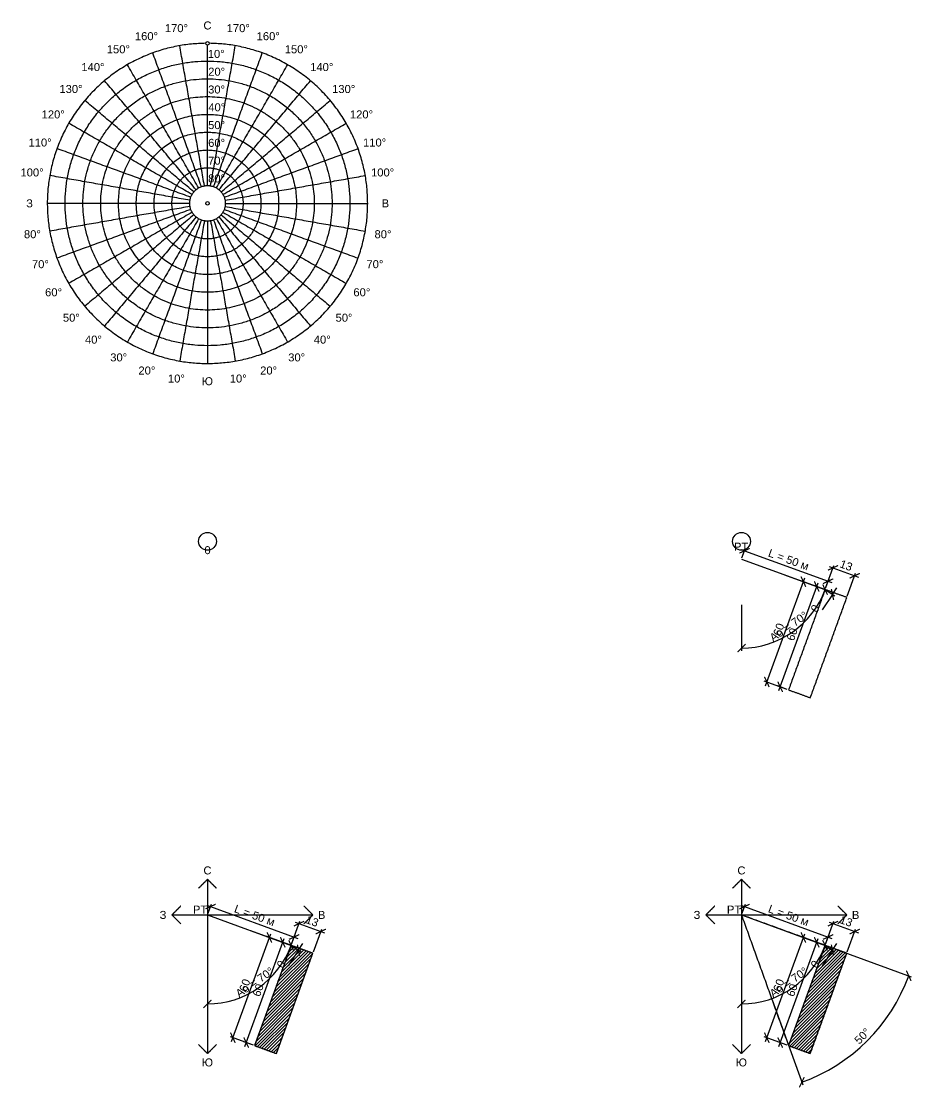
# Model space of a CAD drawing. Header units: metres. Extents: x -105 to 1000, y -497 to 102.
# Drawn here: x -105 to 396, y -497 to 102 of the extents above; entities that cross this region are included whole.
import ezdxf

# ---------------------------------------------------------------- set-up
doc = ezdxf.new("R2010")
doc.units = ezdxf.units.M
doc.layers.add('158', color=7, linetype='Continuous', true_color=0x000000)
doc.styles.add('Meters Architectural', font='arial.ttf')
doc.dimstyles.new('Meters Architectural', dxfattribs={"dimscale": 1.5, "dimtxt": 3, "dimasz": 3, "dimexe": 1, "dimexo": 0.5, "dimgap": 1, "dimtad": 1, "dimtoh": 1, "dimdec": 0, "dimzin": 1, "dimdsep": 46, "dimtxsty": 'Meters Architectural', "dimblk": 'ARCHTICK', "dimcen": 3, "dimdle": 1.5, "dimadec": 0, "dimazin": 1, "dimtfac": 1, "dimtdec": 4, "dimtix": 1, "dimtofl": 0, "dimtmove": 1, "dimatfit": 3, "dimldrblk": 'OPEN90', "dimfxl": 1, "dimtolj": 1, "dimtzin": 1, "dimarcsym": 0})
pattern_1 = [(45, (-9e-14, 2e-13), (-0.8838835, 0.8838835), [])]

# ---------------------------------------------------------------- blocks, each defined once
blk = doc.blocks.new('_ArchTick')
at = {"color": 0, "linetype": 'ByBlock', "const_width": 0.15}
blk.add_lwpolyline([(-0.5, -0.5), (0.5, 0.5)], dxfattribs=at)
blk = doc.blocks.new('*D3')
at = {"layer": '158', "color": 0, "lineweight": -2}
for p, q in [((-0.4, -394.53), (50.81, -413.17)), ((0.26, -399.3), (2.22, -393.89)), ((47.24, -416.4), (49.21, -410.99))]:
    blk.add_line(p, q, dxfattribs=at)
at = {"layer": 'Defpoints', "color": 0}
for p in [(0, -400), (48.69, -412.4), (46.98, -417.1)]:
    blk.add_point(p, dxfattribs=at)
at = {"layer": '158', "color": 0, "lineweight": -2, "xscale": 4.5, "yscale": 4.5, "zscale": 4.5}
for p, rotation in [((1.71, -395.3), 160), ((48.69, -412.4), 340)]:
    blk.add_blockref('_ArchTick', p, dxfattribs=dict(at, rotation=rotation))
at = {"layer": '158', "color": 0, "insert": (26.5, -400.28), "char_height": 4.5, "attachment_point": 5, "rotation": 340, "style": 'Meters Architectural'}
blk.add_mtext('\\A1;L = 50 м', dxfattribs=at)
blk = doc.blocks.new('*D4')
at = {"layer": '158', "color": 0, "lineweight": -2}
for p, q in [((299.6, -194.53), (350.81, -213.17)), ((300.26, -199.3), (302.22, -193.89)), ((347.24, -216.4), (349.21, -210.99))]:
    blk.add_line(p, q, dxfattribs=at)
at = {"layer": 'Defpoints', "color": 0}
for p in [(300, -200), (348.69, -212.4), (346.98, -217.1)]:
    blk.add_point(p, dxfattribs=at)
at = {"layer": '158', "color": 0, "lineweight": -2, "xscale": 4.5, "yscale": 4.5, "zscale": 4.5}
for p, rotation in [((301.71, -195.3), 160), ((348.69, -212.4), 340)]:
    blk.add_blockref('_ArchTick', p, dxfattribs=dict(at, rotation=rotation))
at = {"layer": '158', "color": 0, "insert": (326.5, -200.28), "char_height": 4.5, "attachment_point": 5, "rotation": 340, "style": 'Meters Architectural'}
blk.add_mtext('\\A1;L = 50 м', dxfattribs=at)
blk = doc.blocks.new('*D5')
at = {"layer": '158', "color": 0, "lineweight": -2}
for p, q in [((299.6, -394.53), (350.81, -413.17)), ((300.26, -399.3), (302.22, -393.89)), ((347.24, -416.4), (349.21, -410.99))]:
    blk.add_line(p, q, dxfattribs=at)
at = {"layer": 'Defpoints', "color": 0}
for p in [(300, -400), (348.69, -412.4), (346.98, -417.1)]:
    blk.add_point(p, dxfattribs=at)
at = {"layer": '158', "color": 0, "lineweight": -2, "xscale": 4.5, "yscale": 4.5, "zscale": 4.5}
for p, rotation in [((301.71, -395.3), 160), ((348.69, -412.4), 340)]:
    blk.add_blockref('_ArchTick', p, dxfattribs=dict(at, rotation=rotation))
at = {"layer": '158', "color": 0, "insert": (326.5, -400.28), "char_height": 4.5, "attachment_point": 5, "rotation": 340, "style": 'Meters Architectural'}
blk.add_mtext('\\A1;L = 50 м', dxfattribs=at)
blk = doc.blocks.new('*D6')
at = {"layer": '158', "color": 0, "lineweight": -2}
for p, q in [((21, -473.89), (43.06, -413.28)), ((46.28, -416.84), (40.88, -414.88)), ((25.76, -473.23), (20.36, -471.26))]:
    blk.add_line(p, q, dxfattribs=at)
at = {"layer": 'Defpoints', "color": 0}
for p in [(42.29, -415.39), (46.98, -417.1), (26.46, -473.48)]:
    blk.add_point(p, dxfattribs=at)
at = {"layer": '158', "color": 0, "lineweight": -2, "xscale": 4.5, "yscale": 4.5, "zscale": 4.5}
for p, rotation in [((42.29, -415.39), 70), ((21.76, -471.77), 250)]:
    blk.add_blockref('_ArchTick', p, dxfattribs=dict(at, rotation=rotation))
at = {"layer": '158', "color": 0, "insert": (28.46, -442.28), "char_height": 4.5, "attachment_point": 5, "rotation": 70, "style": 'Meters Architectural'}
blk.add_mtext('\\A1;60', dxfattribs=at)
blk = doc.blocks.new('*D7')
at = {"layer": '158', "color": 0, "lineweight": -2}
for p, q in [((47.61, -417.52), (52.39, -420.71)), ((47.61, -417.52), (52.39, -420.71)), ((51.14, -419.87), (53.64, -416.13)), ((51.14, -419.87), (45.36, -428.55))]:
    blk.add_line(p, q, dxfattribs=at)
at = {"layer": 'Defpoints', "color": 0}
for p in [(46.98, -417.1), (46.98, -417.1), (51.14, -419.87)]:
    blk.add_point(p, dxfattribs=at)
at = {"layer": '158', "color": 0, "lineweight": -2, "xscale": 4.5, "yscale": 4.5, "zscale": 4.5}
for rotation in [236.3099324740203, 56.30993247402022]:
    blk.add_blockref('_ArchTick', (51.14, -419.87), dxfattribs=dict(at, rotation=rotation))
at = {"layer": '158', "color": 0, "insert": (41.35, -427.72), "char_height": 4.5, "attachment_point": 5, "rotation": 56.30993, "style": 'Meters Architectural'}
blk.add_mtext('\\A1;0', dxfattribs=at)
blk = doc.blocks.new('*D8')
at = {"layer": '158', "color": 0, "lineweight": -2}
for p, q in [((13.48, -471.15), (35.54, -410.54)), ((46.28, -416.84), (33.36, -412.14)), ((25.76, -473.23), (12.84, -468.52))]:
    blk.add_line(p, q, dxfattribs=at)
at = {"layer": 'Defpoints', "color": 0}
for p in [(34.77, -412.65), (46.98, -417.1), (26.46, -473.48)]:
    blk.add_point(p, dxfattribs=at)
at = {"layer": '158', "color": 0, "lineweight": -2, "xscale": 4.5, "yscale": 4.5, "zscale": 4.5}
for p, rotation in [((34.77, -412.65), 70), ((14.25, -469.04), 250)]:
    blk.add_blockref('_ArchTick', p, dxfattribs=dict(at, rotation=rotation))
at = {"layer": '158', "color": 0, "insert": (20.94, -439.55), "char_height": 4.5, "attachment_point": 5, "rotation": 70, "style": 'Meters Architectural'}
blk.add_mtext('\\A1;60', dxfattribs=at)
blk = doc.blocks.new('*D9')
at = {"layer": '158', "color": 0, "lineweight": -2}
for p, q in [((47.24, -416.4), (51.94, -403.48)), ((49.32, -404.12), (65.76, -410.1)), ((59.46, -420.84), (64.16, -407.92))]:
    blk.add_line(p, q, dxfattribs=at)
at = {"layer": 'Defpoints', "color": 0}
for p in [(63.65, -409.33), (46.98, -417.1), (59.2, -421.55)]:
    blk.add_point(p, dxfattribs=at)
at = {"layer": '158', "color": 0, "lineweight": -2, "xscale": 4.5, "yscale": 4.5, "zscale": 4.5}
for p, rotation in [((51.43, -404.89), 160), ((63.65, -409.33), 340)]:
    blk.add_blockref('_ArchTick', p, dxfattribs=dict(at, rotation=rotation))
at = {"layer": '158', "color": 0, "insert": (58.84, -403.54), "char_height": 4.5, "attachment_point": 5, "rotation": 340, "style": 'Meters Architectural'}
blk.add_mtext('\\A1;13', dxfattribs=at)
blk = doc.blocks.new('*D10')
at = {"layer": '158', "color": 0, "lineweight": -2}
for p, q in [((321, -273.89), (343.06, -213.28)), ((346.28, -216.84), (340.88, -214.88)), ((325.76, -273.23), (320.36, -271.26))]:
    blk.add_line(p, q, dxfattribs=at)
at = {"layer": 'Defpoints', "color": 0}
for p in [(342.29, -215.39), (346.98, -217.1), (326.46, -273.48)]:
    blk.add_point(p, dxfattribs=at)
at = {"layer": '158', "color": 0, "lineweight": -2, "xscale": 4.5, "yscale": 4.5, "zscale": 4.5}
for p, rotation in [((342.29, -215.39), 70.00000000000003), ((321.76, -271.77), 250)]:
    blk.add_blockref('_ArchTick', p, dxfattribs=dict(at, rotation=rotation))
at = {"layer": '158', "color": 0, "insert": (328.46, -242.28), "char_height": 4.5, "attachment_point": 5, "rotation": 70, "style": 'Meters Architectural'}
blk.add_mtext('\\A1;60', dxfattribs=at)
blk = doc.blocks.new('*D11')
at = {"layer": '158', "color": 0, "lineweight": -2}
for p, q in [((351.14, -219.87), (345.36, -228.55)), ((347.61, -217.52), (352.39, -220.71)), ((347.61, -217.52), (352.39, -220.71)), ((351.14, -219.87), (353.64, -216.13))]:
    blk.add_line(p, q, dxfattribs=at)
at = {"layer": 'Defpoints', "color": 0}
for p in [(346.98, -217.1), (346.98, -217.1), (351.14, -219.87)]:
    blk.add_point(p, dxfattribs=at)
at = {"layer": '158', "color": 0, "lineweight": -2, "xscale": 4.5, "yscale": 4.5, "zscale": 4.5}
for rotation in [236.3099324740203, 56.30993247402022]:
    blk.add_blockref('_ArchTick', (351.14, -219.87), dxfattribs=dict(at, rotation=rotation))
at = {"layer": '158', "color": 0, "insert": (341.35, -227.72), "char_height": 4.5, "attachment_point": 5, "rotation": 56.30993, "style": 'Meters Architectural'}
blk.add_mtext('\\A1;0', dxfattribs=at)
blk = doc.blocks.new('*D12')
at = {"layer": '158', "color": 0, "lineweight": -2}
for p, q in [((313.48, -271.15), (335.54, -210.54)), ((346.28, -216.84), (333.36, -212.14)), ((325.76, -273.23), (312.84, -268.52))]:
    blk.add_line(p, q, dxfattribs=at)
at = {"layer": 'Defpoints', "color": 0}
for p in [(334.77, -212.65), (346.98, -217.1), (326.46, -273.48)]:
    blk.add_point(p, dxfattribs=at)
at = {"layer": '158', "color": 0, "lineweight": -2, "xscale": 4.5, "yscale": 4.5, "zscale": 4.5}
for p, rotation in [((334.77, -212.65), 70.00000000000003), ((314.25, -269.04), 250)]:
    blk.add_blockref('_ArchTick', p, dxfattribs=dict(at, rotation=rotation))
at = {"layer": '158', "color": 0, "insert": (320.94, -239.55), "char_height": 4.5, "attachment_point": 5, "rotation": 70, "style": 'Meters Architectural'}
blk.add_mtext('\\A1;60', dxfattribs=at)
blk = doc.blocks.new('*D13')
at = {"layer": '158', "color": 0, "lineweight": -2}
for p, q in [((347.24, -216.4), (351.94, -203.48)), ((349.32, -204.12), (365.76, -210.1)), ((359.46, -220.84), (364.16, -207.92))]:
    blk.add_line(p, q, dxfattribs=at)
at = {"layer": 'Defpoints', "color": 0}
for p in [(363.65, -209.33), (346.98, -217.1), (359.2, -221.55)]:
    blk.add_point(p, dxfattribs=at)
at = {"layer": '158', "color": 0, "lineweight": -2, "xscale": 4.5, "yscale": 4.5, "zscale": 4.5}
for p, rotation in [((351.43, -204.89), 159.9999999999999), ((363.65, -209.33), 340)]:
    blk.add_blockref('_ArchTick', p, dxfattribs=dict(at, rotation=rotation))
at = {"layer": '158', "color": 0, "insert": (358.84, -203.54), "char_height": 4.5, "attachment_point": 5, "rotation": 340, "style": 'Meters Architectural'}
blk.add_mtext('\\A1;13', dxfattribs=at)
blk = doc.blocks.new('*D14')
at = {"layer": '158', "color": 0, "lineweight": -2}
for p, q in [((347.69, -417.36), (395.38, -434.72)), ((317.2, -447.75), (334.39, -495.5))]:
    blk.add_line(p, q, dxfattribs=at)
blk.add_arc((300, -400), 100, 289.80557, 340, dxfattribs=at)
at = {"layer": 'Defpoints', "color": 0}
for p in [(300, -400), (300, -400), (346.98, -417.1), (316.94, -447.04), (359.53, -480.35)]:
    blk.add_point(p, dxfattribs=at)
at = {"layer": '158', "color": 0, "lineweight": -2, "xscale": 4.5, "yscale": 4.5, "zscale": 4.5}
for p, rotation in [((393.97, -434.2), 69.99999999999997), ((333.88, -494.08), 199.8055710922652)]:
    blk.add_blockref('_ArchTick', p, dxfattribs=dict(at, rotation=rotation))
at = {"layer": '158', "color": 0, "insert": (367.91, -468.14), "char_height": 4.5, "attachment_point": 5, "rotation": 44.90279, "style": 'Meters Architectural'}
blk.add_mtext('\\A1;50%%d', dxfattribs=at)
blk = doc.blocks.new('_Open90')
at = {"color": 0, "linetype": 'ByBlock', "lineweight": -2}
for p, q in [((0, 0), (-1, 0)), ((-0.5, 0.5), (0, 0)), ((0, 0), (-0.5, -0.5))]:
    blk.add_line(p, q, dxfattribs=at)
blk = doc.blocks.new('*D15')
at = {"layer": '158', "color": 0, "lineweight": -2}
for p, q in [((321, -473.89), (343.06, -413.28)), ((346.28, -416.84), (340.88, -414.88)), ((325.76, -473.23), (320.36, -471.26))]:
    blk.add_line(p, q, dxfattribs=at)
at = {"layer": 'Defpoints', "color": 0}
for p in [(342.29, -415.39), (346.98, -417.1), (326.46, -473.48)]:
    blk.add_point(p, dxfattribs=at)
at = {"layer": '158', "color": 0, "lineweight": -2, "xscale": 4.5, "yscale": 4.5, "zscale": 4.5}
for p, rotation in [((342.29, -415.39), 70.00000000000003), ((321.76, -471.77), 250)]:
    blk.add_blockref('_ArchTick', p, dxfattribs=dict(at, rotation=rotation))
at = {"layer": '158', "color": 0, "insert": (328.46, -442.28), "char_height": 4.5, "attachment_point": 5, "rotation": 70, "style": 'Meters Architectural'}
blk.add_mtext('\\A1;60', dxfattribs=at)
blk = doc.blocks.new('*D16')
at = {"layer": '158', "color": 0, "lineweight": -2}
for p, q in [((347.61, -417.52), (352.39, -420.71)), ((347.61, -417.52), (352.39, -420.71)), ((351.14, -419.87), (353.64, -416.13)), ((351.14, -419.87), (345.36, -428.55))]:
    blk.add_line(p, q, dxfattribs=at)
at = {"layer": 'Defpoints', "color": 0}
for p in [(346.98, -417.1), (346.98, -417.1), (351.14, -419.87)]:
    blk.add_point(p, dxfattribs=at)
at = {"layer": '158', "color": 0, "lineweight": -2, "xscale": 4.5, "yscale": 4.5, "zscale": 4.5}
for rotation in [236.3099324740203, 56.30993247402022]:
    blk.add_blockref('_ArchTick', (351.14, -419.87), dxfattribs=dict(at, rotation=rotation))
at = {"layer": '158', "color": 0, "insert": (341.35, -427.72), "char_height": 4.5, "attachment_point": 5, "rotation": 56.30993, "style": 'Meters Architectural'}
blk.add_mtext('\\A1;0', dxfattribs=at)
blk = doc.blocks.new('*D17')
at = {"layer": '158', "color": 0, "lineweight": -2}
for p, q in [((313.48, -471.15), (335.54, -410.54)), ((346.28, -416.84), (333.36, -412.14)), ((325.76, -473.23), (312.84, -468.52))]:
    blk.add_line(p, q, dxfattribs=at)
at = {"layer": 'Defpoints', "color": 0}
for p in [(334.77, -412.65), (346.98, -417.1), (326.46, -473.48)]:
    blk.add_point(p, dxfattribs=at)
at = {"layer": '158', "color": 0, "lineweight": -2, "xscale": 4.5, "yscale": 4.5, "zscale": 4.5}
for p, rotation in [((334.77, -412.65), 70.00000000000003), ((314.25, -469.04), 250)]:
    blk.add_blockref('_ArchTick', p, dxfattribs=dict(at, rotation=rotation))
at = {"layer": '158', "color": 0, "insert": (320.94, -439.55), "char_height": 4.5, "attachment_point": 5, "rotation": 70, "style": 'Meters Architectural'}
blk.add_mtext('\\A1;60', dxfattribs=at)
blk = doc.blocks.new('*D18')
at = {"layer": '158', "color": 0, "lineweight": -2}
for p, q in [((347.24, -416.4), (351.94, -403.48)), ((349.32, -404.12), (365.76, -410.1)), ((359.46, -420.84), (364.16, -407.92))]:
    blk.add_line(p, q, dxfattribs=at)
at = {"layer": 'Defpoints', "color": 0}
for p in [(363.65, -409.33), (346.98, -417.1), (359.2, -421.55)]:
    blk.add_point(p, dxfattribs=at)
at = {"layer": '158', "color": 0, "lineweight": -2, "xscale": 4.5, "yscale": 4.5, "zscale": 4.5}
for p, rotation in [((351.43, -404.89), 159.9999999999999), ((363.65, -409.33), 340)]:
    blk.add_blockref('_ArchTick', p, dxfattribs=dict(at, rotation=rotation))
at = {"layer": '158', "color": 0, "insert": (358.84, -403.54), "char_height": 4.5, "attachment_point": 5, "rotation": 340, "style": 'Meters Architectural'}
blk.add_mtext('\\A1;13', dxfattribs=at)
blk = doc.blocks.new('*D21')
at = {"layer": '158', "color": 0, "lineweight": -2}
for p, q in [((24.2, -408.81), (48.39, -417.61)), ((0, -425.75), (0, -451.5))]:
    blk.add_line(p, q, dxfattribs=at)
blk.add_arc((0, -400), 50, 270, 340, dxfattribs=at)
at = {"layer": 'Defpoints', "color": 0}
for p in [(0, -400), (0, -400), (23.49, -408.55), (0, -425), (19.8, -445.91)]:
    blk.add_point(p, dxfattribs=at)
at = {"layer": '158', "color": 0, "lineweight": -2, "xscale": 4.5, "yscale": 4.5, "zscale": 4.5}
for p, rotation in [((46.98, -417.1), 70.0000000000001), ((0, -450), 180)]:
    blk.add_blockref('_ArchTick', p, dxfattribs=dict(at, rotation=rotation))
at = {"layer": '158', "color": 0, "insert": (26.5, -437.85), "char_height": 4.5, "attachment_point": 5, "rotation": 35, "style": 'Meters Architectural'}
blk.add_mtext('Aо = 70°', dxfattribs=at)
blk = doc.blocks.new('*D22')
at = {"layer": '158', "color": 0, "lineweight": -2}
for p, q in [((324.2, -208.81), (348.39, -217.61)), ((300, -225.75), (300, -251.5))]:
    blk.add_line(p, q, dxfattribs=at)
blk.add_arc((300, -200), 50, 270, 340, dxfattribs=at)
at = {"layer": 'Defpoints', "color": 0}
for p in [(300, -200), (300, -200), (323.49, -208.55), (300, -225), (319.8, -245.91)]:
    blk.add_point(p, dxfattribs=at)
at = {"layer": '158', "color": 0, "lineweight": -2, "xscale": 4.5, "yscale": 4.5, "zscale": 4.5}
for p, rotation in [((346.98, -217.1), 69.99999999999997), ((300, -250), 180)]:
    blk.add_blockref('_ArchTick', p, dxfattribs=dict(at, rotation=rotation))
at = {"layer": '158', "color": 0, "insert": (326.5, -237.85), "char_height": 4.5, "attachment_point": 5, "rotation": 35, "style": 'Meters Architectural'}
blk.add_mtext('Aо = 70°', dxfattribs=at)
blk = doc.blocks.new('*D23')
at = {"layer": '158', "color": 0, "lineweight": -2}
for p, q in [((324.2, -408.81), (348.39, -417.61)), ((300, -425.75), (300, -451.5))]:
    blk.add_line(p, q, dxfattribs=at)
blk.add_arc((300, -400), 50, 270, 340, dxfattribs=at)
at = {"layer": 'Defpoints', "color": 0}
for p in [(300, -400), (300, -400), (323.49, -408.55), (300, -425), (319.8, -445.91)]:
    blk.add_point(p, dxfattribs=at)
at = {"layer": '158', "color": 0, "lineweight": -2, "xscale": 4.5, "yscale": 4.5, "zscale": 4.5}
for p, rotation in [((346.98, -417.1), 70.0000000000001), ((300, -450), 180)]:
    blk.add_blockref('_ArchTick', p, dxfattribs=dict(at, rotation=rotation))
at = {"layer": '158', "color": 0, "insert": (326.5, -437.85), "char_height": 4.5, "attachment_point": 5, "rotation": 35, "style": 'Meters Architectural'}
blk.add_mtext('Aо = 70°', dxfattribs=at)

msp = doc.modelspace()

# ---------------------------------------------------------------- hatches: boundary and pattern name
at = {"layer": '158', "true_color": 0xd671f5}
h = msp.add_hatch(dxfattribs=at)
h.set_pattern_fill('Hatch1', color=201, scale=10, angle=45, style=0, pattern_type=2)
h.set_pattern_definition(pattern_1)
h.paths.add_polyline_path([(46.98, -417.1), (26.46, -473.48), (38.68, -477.93), (59.2, -421.55)], flags=0)
h = msp.add_hatch(dxfattribs=at)
h.set_pattern_fill('Hatch1', color=201, scale=10, angle=45, style=0, pattern_type=2)
h.set_pattern_definition(pattern_1)
h.paths.add_polyline_path([(346.98, -417.1), (326.46, -473.48), (338.68, -477.93), (359.2, -421.55)], flags=0)

# ---------------------------------------------------------------- linework, layer by layer
at = {"layer": '158'}
for p, q in [((300, -200), (346.98, -217.1)), ((0, -380), (0, -477.93)), ((300, -380), (300, -477.93)), ((-20, -400), (59.2, -400)), ((0, -400), (46.98, -417.1)), ((280, -400), (359.2, -400)), ((300, -400), (346.98, -417.1))]:
    msp.add_line(p, q, dxfattribs=at)
for points in [[(46.98, -417.1), (26.46, -473.48), (38.68, -477.93), (59.2, -421.55)], [(346.98, -417.1), (326.46, -473.48), (338.68, -477.93), (359.2, -421.55)]]:
    msp.add_lwpolyline(points, close=True, dxfattribs=at)
for centre, radius in [((0, 90), 1), ((0, 0), 1), ((0, -190), 5), ((300, -190), 5)]:
    msp.add_circle(centre, radius, dxfattribs=at)
for points, weights, knots in [([(-1, 89.99), (-90, 89.01), (-90, 0), (-90, -90), (0, -90), (90, -90), (90, 0)], [0.995444117905, 0.709402719693, 1, 0.707106781187, 1, 0.707106781187, 1], [142.479857, 142.479857, 142.479857, 282.743339, 282.743339, 424.115008, 424.115008, 565.486678, 565.486678, 565.486678]), ([(80, 0), (80, 80), (0, 80), (-80, 80), (-80, 0), (-80, -80), (0, -80), (80, -80), (80, 0)], [1, 0.707106781187, 1, 0.707106781187, 1, 0.707106781187, 1, 0.707106781187, 1], [0, 0, 0, 125.663706, 125.663706, 251.327412, 251.327412, 376.991118, 376.991118, 502.654825, 502.654825, 502.654825]), ([(70, 0), (70, 70), (0, 70), (-70, 70), (-70, 0), (-70, -70), (0, -70), (70, -70), (70, 0)], [1, 0.707106781187, 1, 0.707106781187, 1, 0.707106781187, 1, 0.707106781187, 1], [0, 0, 0, 109.955743, 109.955743, 219.911486, 219.911486, 329.867229, 329.867229, 439.822972, 439.822972, 439.822972]), ([(60, 0), (60, 60), (0, 60), (-60, 60), (-60, 0), (-60, -60), (0, -60), (60, -60), (60, 0)], [1, 0.707106781187, 1, 0.707106781187, 1, 0.707106781187, 1, 0.707106781187, 1], [0, 0, 0, 94.24778, 94.24778, 188.495559, 188.495559, 282.743339, 282.743339, 376.991118, 376.991118, 376.991118]), ([(50, 0), (50, 50), (0, 50), (-50, 50), (-50, 0), (-50, -50), (0, -50), (50, -50), (50, 0)], [1, 0.707106781187, 1, 0.707106781187, 1, 0.707106781187, 1, 0.707106781187, 1], [0, 0, 0, 78.539816, 78.539816, 157.079633, 157.079633, 235.619449, 235.619449, 314.159265, 314.159265, 314.159265]), ([(40, 0), (40, 40), (0, 40), (-40, 40), (-40, 0), (-40, -40), (0, -40), (40, -40), (40, 0)], [1, 0.707106781187, 1, 0.707106781187, 1, 0.707106781187, 1, 0.707106781187, 1], [0, 0, 0, 62.831853, 62.831853, 125.663706, 125.663706, 188.495559, 188.495559, 251.327412, 251.327412, 251.327412]), ([(30, 0), (30, 30), (0, 30), (-30, 30), (-30, 0), (-30, -30), (0, -30), (30, -30), (30, 0)], [1, 0.707106781187, 1, 0.707106781187, 1, 0.707106781187, 1, 0.707106781187, 1], [0, 0, 0, 47.12389, 47.12389, 94.24778, 94.24778, 141.371669, 141.371669, 188.495559, 188.495559, 188.495559]), ([(20, 0), (20, 20), (0, 20), (-20, 20), (-20, 0), (-20, -20), (0, -20), (20, -20), (20, 0)], [1, 0.707106781187, 1, 0.707106781187, 1, 0.707106781187, 1, 0.707106781187, 1], [0, 0, 0, 31.415927, 31.415927, 62.831853, 62.831853, 94.24778, 94.24778, 125.663706, 125.663706, 125.663706]), ([(10, 0), (10, 10), (0, 10), (-10, 10), (-10, 0), (-10, -10), (0, -10), (10, -10), (10, 0)], [1, 0.707106781187, 1, 0.707106781187, 1, 0.707106781187, 1, 0.707106781187, 1], [0, 0, 0, 15.707963, 15.707963, 31.415927, 31.415927, 47.12389, 47.12389, 62.831853, 62.831853, 62.831853])]:
    msp.add_rational_spline(points, weights, degree=2, knots=knots, dxfattribs=at)
msp.add_rational_spline([(90, 0), (90, 89.01), (1, 89.99)], [1, 0.709402719693, 0.995444117905], degree=2, dxfattribs=at)
for points in [[(-3.42, 9.4), (-17.1, 46.98), (-30.78, 84.57)], [(-1.74, 9.85), (-8.68, 49.24), (-15.63, 88.63)], [(0, 10), (0, 49.5), (0, 89)], [(1.74, 9.85), (8.68, 49.24), (15.63, 88.63)], [(3.42, 9.4), (17.1, 46.98), (30.78, 84.57)], [(-5, 8.66), (-25, 43.3), (-45, 77.94)], [(5, 8.66), (25, 43.3), (45, 77.94)], [(-6.43, 7.66), (-32.14, 38.3), (-57.85, 68.94)], [(6.43, 7.66), (32.14, 38.3), (57.85, 68.94)], [(-7.66, 6.43), (-38.3, 32.14), (-68.94, 57.85)], [(7.66, 6.43), (38.3, 32.14), (68.94, 57.85)], [(-8.66, 5), (-43.3, 25), (-77.94, 45)], [(8.66, 5), (43.3, 25), (77.94, 45)], [(-9.4, 3.42), (-46.98, 17.1), (-84.57, 30.78)], [(9.4, 3.42), (46.98, 17.1), (84.57, 30.78)], [(-9.85, 1.74), (-49.24, 8.68), (-88.63, 15.63)], [(9.85, 1.74), (49.24, 8.68), (88.63, 15.63)], [(-10, 0), (-50, 0), (-90, 0)], [(10, 0), (50, 0), (90, 0)], [(-9.85, -1.74), (-49.24, -8.68), (-88.63, -15.63)], [(-9.4, -3.42), (-46.98, -17.1), (-84.57, -30.78)], [(-8.66, -5), (-43.3, -25), (-77.94, -45)], [(8.66, -5), (43.3, -25), (77.94, -45)], [(9.4, -3.42), (46.98, -17.1), (84.57, -30.78)], [(9.85, -1.74), (49.24, -8.68), (88.63, -15.63)], [(-7.66, -6.43), (-38.3, -32.14), (-68.94, -57.85)], [(-6.43, -7.66), (-32.14, -38.3), (-57.85, -68.94)], [(-5, -8.66), (-25, -43.3), (-45, -77.94)], [(-3.42, -9.4), (-17.1, -46.98), (-30.78, -84.57)], [(-1.74, -9.85), (-8.68, -49.24), (-15.63, -88.63)], [(0, -10), (0, -50), (0, -90)], [(1.74, -9.85), (8.68, -49.24), (15.63, -88.63)], [(3.42, -9.4), (17.1, -46.98), (30.78, -84.57)], [(5, -8.66), (25, -43.3), (45, -77.94)], [(6.43, -7.66), (32.14, -38.3), (57.85, -68.94)], [(7.66, -6.43), (38.3, -32.14), (68.94, -57.85)], [(346.98, -217.1), (336.72, -245.29), (326.46, -273.48)], [(338.68, -277.93), (348.94, -249.74), (359.2, -221.55)], [(359.2, -221.55), (353.09, -219.32), (346.98, -217.1)], [(326.46, -273.48), (332.57, -275.71), (338.68, -277.93)], [(0, -380), (-2.5, -382.5), (-5, -385)], [(0, -380), (2.5, -382.5), (5, -385)], [(300, -380), (297.5, -382.5), (295, -385)], [(300, -380), (302.5, -382.5), (305, -385)], [(-15, -395), (-17.5, -397.5), (-20, -400)], [(54.2, -395), (56.7, -397.5), (59.2, -400)], [(285, -395), (282.5, -397.5), (280, -400)], [(354.2, -395), (356.7, -397.5), (359.2, -400)], [(-20, -400), (-17.5, -402.5), (-15, -405)], [(59.2, -400), (56.7, -402.5), (54.2, -405)], [(280, -400), (282.5, -402.5), (285, -405)], [(300, -400), (313.23, -436.74), (326.46, -473.48)], [(359.2, -421.55), (329.6, -410.77), (300, -400)], [(359.2, -400), (356.7, -402.5), (354.2, -405)], [(46.98, -417.1), (36.72, -445.29), (26.46, -473.48)], [(59.2, -421.55), (53.09, -419.32), (46.98, -417.1)], [(346.98, -417.1), (336.72, -445.29), (326.46, -473.48)], [(359.2, -421.55), (353.09, -419.32), (346.98, -417.1)], [(38.68, -477.93), (48.94, -449.74), (59.2, -421.55)], [(338.68, -477.93), (348.94, -449.74), (359.2, -421.55)], [(-5, -472.93), (-2.5, -475.43), (0, -477.93)], [(5, -472.93), (2.5, -475.43), (0, -477.93)], [(26.46, -473.48), (32.57, -475.71), (38.68, -477.93)], [(295, -472.93), (297.5, -475.43), (300, -477.93)], [(305, -472.93), (302.5, -475.43), (300, -477.93)], [(326.46, -473.48), (332.57, -475.71), (338.68, -477.93)]]:
    msp.add_open_spline(points, degree=2, dxfattribs=at)

# ---------------------------------------------------------------- texts
at = {"layer": '158', "char_height": 4.5, "attachment_point": 1, "style": 'Meters Architectural'}
for s, insert, width in [('С', (-2.29, 102.26), 17.5598), ('160°', (-40.79, 96.23), 34.0435), ('170°', (-23.96, 100.74), 34.0435), ('170°', (10.77, 100.74), 34.0435), ('160°', (27.61, 96.23), 34.0435), ('150°', (-56.59, 88.86), 34.0435), ('10°', (0.15, 86.26), 27.0978), ('150°', (43.41, 88.86), 34.0435), ('140°', (-70.87, 78.87), 34.0435), ('140°', (57.69, 78.87), 34.0435), ('20°', (0.39, 76.26), 27.0978), ('130°', (-83.2, 66.54), 34.0435), ('30°', (0.35, 66.26), 27.0978), ('130°', (70.01, 66.54), 34.0435), ('40°', (0.44, 56.26), 27.0978), ('120°', (-93.19, 52.26), 34.0435), ('120°', (80.01, 52.26), 34.0435), ('50°', (0.35, 46.26), 27.0978), ('110°', (-100.56, 36.46), 34.0435), ('60°', (0.37, 36.26), 27.0978), ('110°', (87.38, 36.46), 34.0435), ('70°', (0.33, 26.26), 27.0978), ('100°', (-105.07, 19.63), 34.0435), ('100°', (91.89, 19.63), 34.0435), ('80°', (0.35, 16.26), 27.0978), ('З', (-101.88, 2.26), 16.0924), ('В', (97.85, 2.25), 16.7283), ('80°', (-103.13, -15.1), 27.0978), ('80°', (93.83, -15.1), 27.0978), ('70°', (-98.64, -31.94), 27.0978), ('70°', (89.3, -31.94), 27.0978), ('60°', (-91.24, -47.74), 27.0978), ('60°', (81.97, -47.74), 27.0978), ('50°', (-81.25, -62.02), 27.0978), ('50°', (71.96, -62.02), 27.0978), ('40°', (-68.84, -74.34), 27.0978), ('40°', (59.72, -74.34), 27.0978), ('30°', (-54.65, -84.34), 27.0978), ('30°', (45.35, -84.34), 27.0978), ('20°', (-38.81, -91.71), 27.0978), ('20°', (29.59, -91.71), 27.0978), ('10°', (-22.22, -96.22), 27.0978), ('Ю', (-3.25, -97.74), 21.0326), ('10°', (12.51, -96.22), 27.0978), ('РТ', (295.82, -190.75), 24.7989), ('0', (-1.72, -192.7), 15.4076), ('С', (-2.29, -372.74), 17.5598), ('С', (297.71, -372.74), 17.5598), ('РТ', (-8.18, -394.75), 24.7989), ('РТ', (291.82, -394.75), 24.7989), ('З', (-26.88, -397.74), 16.0924), ('В', (62.05, -397.75), 16.7283), ('З', (273.12, -397.74), 16.0924), ('В', (362.05, -397.75), 16.7283), ('Ю', (-3.25, -480.67), 21.0326), ('Ю', (296.75, -480.67), 21.0326)]:
    msp.add_mtext(s, dxfattribs=dict(at, insert=insert, width=width))

# ---------------------------------------------------------------- dimensions: what is measured, and where the dimension line sits
at = {"layer": '158'}
for base, p1, p2, picture, middle in [((348.69, -212.4), (300, -200), (346.98, -217.1), '*D4', (326.5, -200.28)), ((48.69, -412.4), (0, -400), (46.98, -417.1), '*D3', (26.5, -400.28)), ((348.69, -412.4), (300, -400), (346.98, -417.1), '*D5', (326.5, -400.28))]:
    dim = msp.add_linear_dim(base=base, p1=p1, p2=p2, angle=340, text='L = 50 м', dimstyle='Meters Architectural', override={"dimscale": 1.5, "dimtxt": 3, "dimasz": 3, "dimexe": 1, "dimexo": 0.5, "dimgap": 1, "dimtad": 1, "dimtih": 0, "dimtoh": 0, "dimdec": 0, "dimlfac": 1, "dimzin": 1, "dimtxsty": 'Meters Architectural', "dimblk": 'ArchTick', "dimsah": 0, "dimcen": 3, "dimdle": 1.5, "dimazin": 1, "dimtix": 0, "dimtmove": 0, "dimtzin": 1}, dxfattribs=at)
    dim.commit()
    dim.dimension.update_dxf_attribs({"geometry": picture, "text_midpoint": middle})
for base, line1, line2, picture, middle in [((319.8, -245.91), ((300, -225), (300, -200)), ((300, -200), (323.49, -208.55)), '*D22', (326.5, -237.85)), ((19.8, -445.91), ((0, -425), (0, -400)), ((0, -400), (23.49, -408.55)), '*D21', (26.5, -437.85)), ((319.8, -445.91), ((300, -425), (300, -400)), ((300, -400), (323.49, -408.55)), '*D23', (326.5, -437.85))]:
    dim = msp.add_angular_dim_2l(base=base, line1=line1, line2=line2, text='Aо = 70°', dimstyle='Meters Architectural', override={"dimtad": 1, "dimtxsty": 'Meters Architectural', "dimblk": 'ArchTick', "dimsah": 0}, dxfattribs=at)
    dim.commit()
    dim.dimension.update_dxf_attribs({"geometry": picture, "text_midpoint": middle})
for base, p1, p2, angle, picture, middle in [((363.65, -209.33), (346.98, -217.1), (359.2, -221.55), 340, '*D13', (358.84, -203.54)), ((334.77, -212.65), (326.46, -273.48), (346.98, -217.1), 70, '*D12', (320.94, -239.55)), ((342.29, -215.39), (326.46, -273.48), (346.98, -217.1), 70, '*D10', (328.46, -242.28)), ((351.14488251, -219.87450815), (346.98463104, -217.10100717), (346.98463104, -217.10100717), 236.30993247, '*D11', (341.34853036, -227.72344659)), ((63.65, -409.33), (46.98, -417.1), (59.2, -421.55), 340, '*D9', (58.84, -403.54)), ((363.65, -409.33), (346.98, -417.1), (359.2, -421.55), 340, '*D18', (358.84, -403.54)), ((34.77, -412.65), (26.46, -473.48), (46.98, -417.1), 70, '*D8', (20.94, -439.55)), ((42.29, -415.39), (26.46, -473.48), (46.98, -417.1), 70, '*D6', (28.46, -442.28)), ((334.77, -412.65), (326.46, -473.48), (346.98, -417.1), 70, '*D17', (320.94, -439.55)), ((342.29, -415.39), (326.46, -473.48), (346.98, -417.1), 70, '*D15', (328.46, -442.28)), ((51.14488251, -419.87450815), (46.98463104, -417.10100717), (46.98463104, -417.10100717), 236.30993247, '*D7', (41.34853036, -427.72344659)), ((351.14488251, -419.87450815), (346.98463104, -417.10100717), (346.98463104, -417.10100717), 236.30993247, '*D16', (341.34853036, -427.72344659))]:
    dim = msp.add_linear_dim(base=base, p1=p1, p2=p2, angle=angle, dimstyle='Meters Architectural', override={"dimscale": 1.5, "dimtxt": 3, "dimasz": 3, "dimexe": 1, "dimexo": 0.5, "dimgap": 1, "dimtad": 1, "dimtih": 0, "dimtoh": 0, "dimdec": 0, "dimlfac": 1, "dimzin": 1, "dimtxsty": 'Meters Architectural', "dimblk": 'ArchTick', "dimsah": 0, "dimcen": 3, "dimdle": 1.5, "dimazin": 1, "dimtix": 0, "dimtmove": 0, "dimtzin": 1}, dxfattribs=at)
    dim.commit()
    dim.dimension.update_dxf_attribs({"geometry": picture, "text_midpoint": middle})
dim = msp.add_angular_dim_2l(base=(359.53, -480.35), line1=((316.94, -447.04), (300, -400)), line2=((300, -400), (346.98, -417.1)), dimstyle='Meters Architectural', override={"dimtad": 1, "dimtxsty": 'Meters Architectural', "dimblk": 'ArchTick', "dimsah": 0}, dxfattribs=at)
dim.commit()
dim.dimension.update_dxf_attribs({"geometry": '*D14', "text_midpoint": (367.91, -468.14)})

doc.saveas('drawing.dxf')
